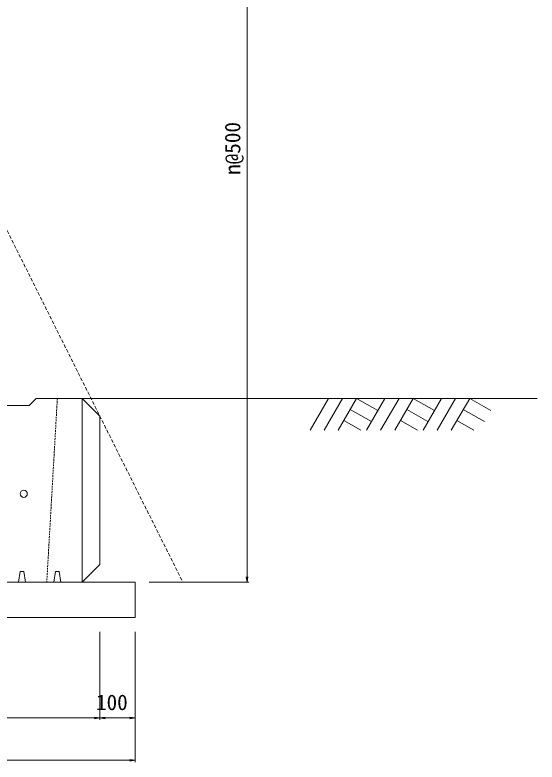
# Model space of a CAD drawing. Units: millimetres on the paper. Extents: x -6 to 835, y 0 to 594.
# Drawn here: x 467.2 to 541, y 355.8 to 461.4 of the extents above; entities that cross this region are included whole.
import ezdxf
from ezdxf.enums import TextEntityAlignment as Align

# ---------------------------------------------------------------- set-up
doc = ezdxf.new("R2010")
doc.units = ezdxf.units.MM
doc.linetypes.add('USER1', pattern=[0.375, 0.25, -0.125])
doc.linetypes.add('USER2', pattern=[0.75, 0.5, -0.25])
for name, color, linetype, lineweight in [('0_2', 7, 'Continuous', 18), ('D-BGD（現況）', 6, 'Continuous', 18), ('D-STR-DIM（寸法）', 7, 'Continuous', 18), ('D-STR-STR1', 7, 'Continuous', 18), ('D-STR-STRn（構造物）', 7, 'Continuous', 18), ('D-STR（構造物外形線）', 1, 'Continuous', 18)]:
    doc.layers.add(name, color=color, linetype=linetype, lineweight=lineweight)
doc.styles.add('ＭＳ ゴシック', font='')
doc.styles.get('ＭＳ ゴシック').set_extended_font_data('MS Gothic')

msp = doc.modelspace()

# ---------------------------------------------------------------- linework, layer by layer
at = {"layer": '0_2'}
for p, q in [((500.026, 381.212), (499.901, 381.962)), ((500.151, 381.962), (500.026, 381.212)), ((478.452, 362.15), (479.202, 362.025)), ((479.202, 362.025), (478.452, 361.9)), ((479.202, 362.025), (479.952, 362.15)), ((479.952, 361.9), (479.202, 362.025)), ((483.452, 362.15), (484.202, 362.025)), ((484.202, 362.025), (483.452, 361.9)), ((483.452, 356.167), (484.202, 356.042)), ((484.202, 356.042), (483.452, 355.917))]:
    msp.add_line(p, q, dxfattribs=at)
at = {"layer": '0_2', "color": 9}
for p, q in [((500.026, 381.212), (500.026, 381.312)), ((479.202, 362.025), (479.102, 362.025)), ((479.202, 362.025), (479.302, 362.025)), ((484.202, 362.025), (484.102, 362.025)), ((484.202, 356.042), (484.102, 356.042))]:
    msp.add_line(p, q, dxfattribs=at)
at = {"layer": 'D-BGD（現況）'}
for p, q in [((476.702, 407.212), (541.031, 407.212)), ((511.523, 407.212), (508.925, 402.712)), ((513.521, 407.212), (510.923, 402.712)), ((515.519, 407.212), (512.921, 402.712)), ((515.519, 407.212), (518.516, 405.481)), ((519.515, 407.212), (516.917, 402.712)), ((519.515, 407.212), (516.917, 402.712)), ((521.513, 407.212), (518.915, 402.712)), ((523.511, 407.212), (520.913, 402.712)), ((523.511, 407.212), (526.508, 405.481)), ((527.507, 407.212), (524.909, 402.712)), ((529.505, 407.212), (526.907, 402.712)), ((531.503, 407.212), (528.905, 402.712)), ((531.503, 407.212), (534.5, 405.481)), ((514.619, 405.653), (517.616, 403.922)), ((522.611, 405.653), (525.608, 403.922)), ((530.603, 405.653), (533.6, 403.922)), ((513.719, 404.094), (516.113, 402.712)), ((521.711, 404.094), (524.105, 402.712)), ((529.703, 404.094), (532.097, 402.712))]:
    msp.add_line(p, q, dxfattribs=at)
at = {"layer": 'D-STR-DIM（寸法）'}
for p, q in [((500.026, 506.112), (500.026, 381.312)), ((486.202, 381.212), (500.276, 381.212)), ((479.202, 374.212), (479.202, 361.775)), ((479.202, 374.212), (479.202, 361.775)), ((484.202, 374.212), (484.202, 361.775)), ((484.202, 374.212), (484.202, 355.792)), ((426.802, 362.025), (479.102, 362.025)), ((479.302, 362.025), (484.102, 362.025)), ((421.802, 356.042), (484.102, 356.042))]:
    msp.add_line(p, q, dxfattribs=at)
at = {"layer": 'D-STR-STR1', "linetype": 'USER2'}
msp.add_line((429.202, 504.712), (490.952, 381.212), dxfattribs=at)
at = {"layer": 'D-STR-STRn（構造物）'}
for p, q in [((476.702, 381.212), (484.202, 381.212)), ((484.202, 381.212), (484.202, 376.212)), ((421.702, 376.212), (484.202, 376.212))]:
    msp.add_line(p, q, dxfattribs=at)
at = {"layer": 'D-STR（構造物外形線）'}
for p, q in [((470.202, 407.212), (469.202, 406.212)), ((476.702, 407.212), (470.202, 407.212)), ((476.702, 381.212), (476.702, 407.212)), ((479.202, 404.712), (476.702, 407.212)), ((469.202, 406.212), (427.202, 406.212)), ((479.202, 383.712), (479.202, 404.712)), ((479.202, 383.712), (476.702, 381.212)), ((467.952, 382.712), (467.702, 381.212)), ((468.452, 382.712), (467.952, 382.712)), ((468.702, 381.212), (468.452, 382.712)), ((472.952, 382.712), (472.702, 381.212)), ((473.452, 382.712), (472.952, 382.712)), ((473.702, 381.212), (473.452, 382.712)), ((476.702, 381.212), (429.202, 381.212))]:
    msp.add_line(p, q, dxfattribs=at)
at = {"layer": 'D-STR（構造物外形線）', "linetype": 'USER1'}
msp.add_line((473.202, 407.212), (471.702, 381.212), dxfattribs=at)
at = {"layer": 'D-STR（構造物外形線）'}
msp.add_circle((468.452, 393.712), 0.5, dxfattribs=at)

# ---------------------------------------------------------------- texts
at = {"layer": 'D-STR-STRn（構造物）', "style": 'ＭＳ ゴシック'}
msp.add_text('n@500', height=2.199, rotation=90, dxfattribs=at).set_placement((499.733, 438.8), align=Align.BOTTOM_LEFT)
msp.add_text('100', height=2.199, dxfattribs=at).set_placement((478.664, 362.476), align=Align.BOTTOM_LEFT)

doc.saveas('drawing.dxf')
